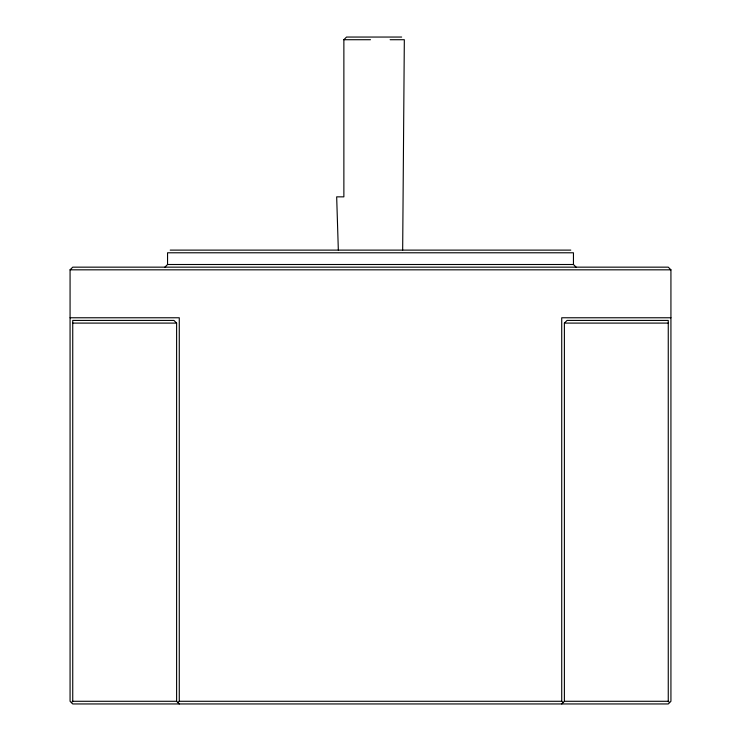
<?xml version="1.0" encoding="UTF-8"?>
<svg xmlns="http://www.w3.org/2000/svg" width="741" height="741" viewBox="0 0 741 741"><rect width="100%" height="100%" fill="white"/><g stroke="black" fill="none" stroke-linecap="round" stroke-linejoin="round"><path stroke-width="1.11" d="M561.724 703.95L564.392 701.282L564.392 323.095L567.05 320.427L668.262 320.427L668.262 701.282L669.595 702.616M402.669 250.115L404.327 39.718L390.118 39.718M70.071 269.826L72.738 267.158L668.262 267.158L670.929 269.826L670.929 701.282L668.262 703.95L72.738 703.95L70.071 701.282L70.071 269.826L670.929 269.826M338.331 250.115L336.673 196.847L343.87 196.847L343.87 39.718L346.529 37.05L401.659 37.05M164.891 267.158L167.549 264.5L573.451 264.5L576.109 267.158M71.405 702.616L72.738 701.282L176.608 701.282L179.276 703.95M177.942 702.616L179.276 701.282L561.724 701.282L563.058 702.616M343.87 39.718L370.5 39.718M170.217 250.115L570.783 250.115M70.071 317.769L179.276 317.769L179.276 701.282M670.929 317.769L561.724 317.769L561.724 701.282M72.738 323.095L176.608 323.095L176.608 701.282M564.392 323.095L668.262 323.095M564.392 701.282L668.262 701.282M176.608 323.095L173.95 320.427L72.738 320.427L72.738 701.282M573.451 264.5L573.451 252.783L167.549 252.783L167.549 264.5"/></g></svg>
